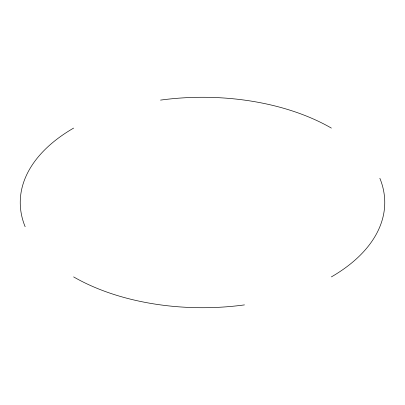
<?xml version="1.0" encoding="UTF-8"?>
<svg xmlns="http://www.w3.org/2000/svg" width="405" height="405" viewBox="0 0 405 405"><rect width="100%" height="100%" fill="white"/><g stroke="black" fill="none" stroke-linecap="round" stroke-linejoin="round"><path stroke-width="0.61" d="M379.855 178.276A182.25 105.219 0 0 1 331.371 276.904M244.458 304.894A182.25 105.219 0 0 1 73.629 276.904M25.145 226.724A182.25 105.219 0 0 1 73.629 128.096M160.542 100.106A182.25 105.219 0 0 1 331.371 128.096"/></g></svg>
